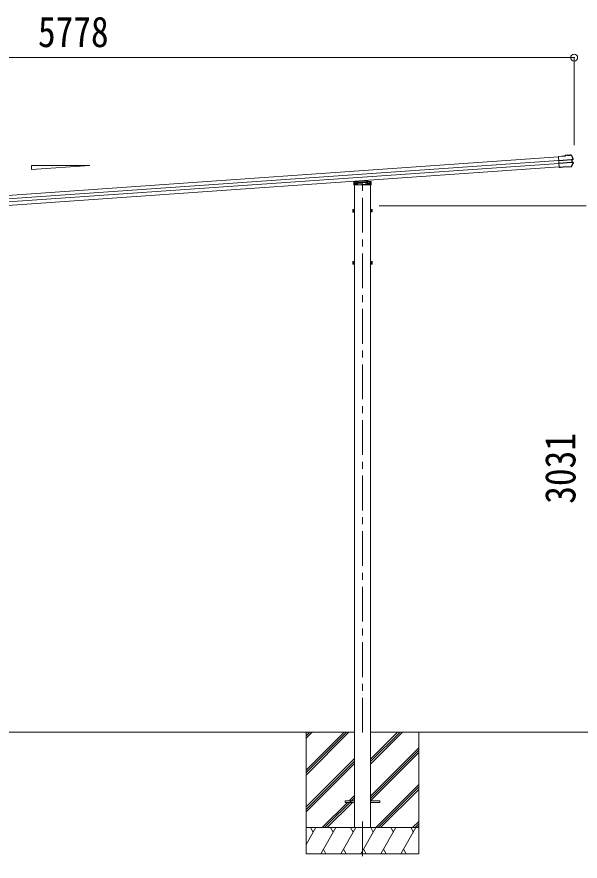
# Model space of a CAD drawing. Units: millimetres at full size, sheet at 1:40; details may follow other scales. Extents: x -11243 to 11243, y -7760 to 7760.
# Drawn here: x 4086 to 7331, y -5032 to -170 of the extents above; entities that cross this region are included whole.
import ezdxf
from ezdxf.enums import TextEntityAlignment as Align

# ---------------------------------------------------------------- set-up
doc = ezdxf.new("R2010")
doc.units = ezdxf.units.MM
doc.header["$LTSCALE"] = 40
doc.header["$PDMODE"] = 32
doc.header["$PDSIZE"] = 40
doc.linetypes.add('CHAIN1', pattern=[8, 5, -1, 1, -1])
doc.linetypes.add('DASHED1', pattern=[1.8, 1.2, -0.6])
for name, color, linetype, lineweight in [('0-0_0', 7, 'Continuous', 9), ('0-1_本体', 5, 'CHAIN1', 9), ('0-3_ELV2', 4, 'Continuous', 9), ('0-6_OTH_LINE', 6, 'Continuous', 9), ('0-7_SHAPE', 4, 'Continuous', 9)]:
    doc.layers.add(name, color=color, linetype=linetype, lineweight=lineweight)
doc.styles.add('ＭＳ ゴシック', font='')
doc.styles.get('ＭＳ ゴシック').set_extended_font_data('MS Gothic')

msp = doc.modelspace()

# ---------------------------------------------------------------- linework, layer by layer
at = {"layer": '0-0_0'}
for p, q in [((2823, -4289.62), (6030, -4289.62)), ((5751.5, -4289.62), (5751.5, -4989.62)), ((5751.5, -4508.6), (5970.48, -4289.62)), ((5751.5, -4522.74), (5984.62, -4289.62)), ((5751.5, -4536.89), (5998.77, -4289.62)), ((5751.5, -4324.76), (5786.63, -4289.62)), ((5751.5, -4310.61), (5772.49, -4289.62)), ((5751.5, -4296.47), (5758.35, -4289.62)), ((6123, -4473.76), (6307.13, -4289.62)), ((6123, -4459.61), (6292.99, -4289.62)), ((6123, -4445.47), (6278.85, -4289.62)), ((6123, -4289.62), (7106.75, -4289.62)), ((6401.5, -4289.62), (6401.5, -4989.62)), ((6123, -4657.6), (6401.5, -4379.1)), ((6123, -4671.74), (6401.5, -4393.25)), ((6123.76, -4685.12), (6401.5, -4407.39)), ((5751.5, -4720.73), (6030, -4442.24)), ((5751.5, -4734.88), (6030, -4456.38)), ((5751.5, -4749.02), (6030, -4470.52)), ((6153.11, -4839.62), (6401.5, -4591.23)), ((6167.25, -4839.62), (6401.5, -4605.38)), ((5999.24, -4685.12), (6030, -4654.37)), ((6181.39, -4839.62), (6401.5, -4619.52)), ((5844.74, -4839.62), (5990.24, -4694.12)), ((5858.88, -4839.62), (6030, -4668.51)), ((5873.03, -4839.62), (6018.53, -4694.12)), ((6365.24, -4839.62), (6401.5, -4803.37)), ((5751.5, -4839.62), (6401.5, -4839.62)), ((5751.5, -4936.88), (5807.65, -4839.62)), ((5792.65, -4865.61), (5777.65, -4839.62)), ((5836.52, -4989.62), (5923.12, -4839.62)), ((5908.12, -4865.61), (5893.12, -4839.62)), ((5951.99, -4989.62), (6038.59, -4839.62)), ((6023.59, -4865.61), (6008.59, -4839.62)), ((6067.46, -4989.62), (6154.06, -4839.62)), ((6139.06, -4865.61), (6124.06, -4839.62)), ((6182.93, -4989.62), (6269.53, -4839.62)), ((6254.53, -4865.61), (6239.53, -4839.62)), ((6298.4, -4989.62), (6385, -4839.62)), ((6355, -4839.62), (6370, -4865.61)), ((6379.38, -4839.62), (6401.5, -4817.51)), ((6393.53, -4839.62), (6401.5, -4831.65)), ((5751.5, -4989.62), (6401.5, -4989.62)), ((5851.52, -4963.65), (5866.52, -4989.62)), ((5966.99, -4963.64), (5981.99, -4989.62)), ((6082.46, -4963.64), (6097.46, -4989.62)), ((6197.93, -4963.64), (6212.93, -4989.62)), ((6313.4, -4963.65), (6328.4, -4989.62))]:
    msp.add_line(p, q, dxfattribs=at)
at = {"layer": '0-1_本体'}
for p, q in [((6076.5, -4292.12), (6076.5, -1103.44)), ((6076.5, -4803.49), (6076.5, -5032.5))]:
    msp.add_line(p, q, dxfattribs=at)
at = {"layer": '0-3_ELV2'}
for p, q in [((7244.59, -970.43), (7205.29, -973.18)), ((7205.4, -974.67), (7246.2, -971.82)), ((7257.16, -965.14), (7244.29, -966.04)), ((7244.29, -966.04), (7244.59, -970.43)), ((7257.26, -966.64), (7245.89, -967.43)), ((7246.2, -971.82), (7245.89, -967.43)), ((7245.89, -967.43), (7246.47, -968.02)), ((7246.91, -972.44), (7246.2, -971.82)), ((7257.27, -966.67), (7255.97, -966.76)), ((7255.97, -966.76), (7256.1, -968.72)), ((7256.1, -968.72), (7273.06, -967.53)), ((7257.26, -966.64), (7257.16, -965.14)), ((7257.16, -965.14), (7257.36, -965.74)), ((7257.26, -966.64), (7257.27, -966.67)), ((7257.27, -966.67), (7257.3, -967.13)), ((7271.65, -966.13), (7257.3, -967.13)), ((7261.49, -966.84), (7261.59, -968.34)), ((7267.58, -967.92), (7267.47, -966.42)), ((7271.4, -964.76), (7271.52, -964.13)), ((7276.69, -963.77), (7271.52, -964.13)), ((7271.65, -966.13), (7271.62, -965.66)), ((7273.06, -967.53), (7272.92, -965.57)), ((7205.51, -976.34), (1633.11, -1366)), ((7206.93, -996.66), (1634.53, -1386.32)), ((7208.14, -1013.89), (1635.73, -1403.55)), ((7209.8, -1037.62), (7205.29, -973.18)), ((7206.97, -997.13), (7279.87, -992.03)), ((7279.96, -993.27), (7207.05, -998.36)), ((7280.93, -1007.13), (7208.02, -1012.23)), ((7208.11, -1013.46), (7281.02, -1008.37)), ((7281.37, -991.93), (7282.28, -991.87)), ((7281.73, -993.25), (7282.24, -993.22)), ((7281.91, -1008.24), (7282.14, -1008.23)), ((7288.19, -990.28), (7282.28, -991.87)), ((7282.28, -991.87), (7283.42, -1008.2)), ((7282.51, -1008.26), (7283.42, -1008.2)), ((7283.2, -1006.86), (7282.68, -1006.9)), ((7282.94, -993.06), (7283.86, -992.99)), ((7283.42, -1008.2), (7289.46, -1008.94)), ((7283.91, -1006.92), (7284.83, -1006.86)), ((7209.56, -1034.2), (1637.15, -1423.86)), ((7226.45, -1034.95), (7209.69, -1036.12)), ((7217.25, -1036.7), (7209.77, -1037.22)), ((7226.56, -1036.45), (7209.8, -1037.62)), ((7217.28, -1037.1), (7217.17, -1035.6)), ((7226.45, -1034.95), (7226.62, -1034.57)), ((7226.45, -1034.95), (7226.56, -1036.45)), ((7226.56, -1036.45), (7226.73, -1036.07)), ((7226.62, -1034.57), (7232.61, -1034.15)), ((7226.62, -1034.57), (7226.73, -1036.07)), ((7226.73, -1036.07), (7232.72, -1035.65)), ((7232.61, -1034.15), (7232.84, -1034.5)), ((7279.9, -1031.21), (7232.84, -1034.5)), ((7232.84, -1034.5), (7232.94, -1036)), ((7279.08, -1032.77), (7232.94, -1036)), ((6028.09, -1117.55), (6076.5, -1114.16)), ((6076.5, -1114.16), (6124.92, -1117.55)), ((6106.32, -1111.63), (6106.6, -1116.27)), ((6027.56, -1126.06), (6076.5, -1122.63)), ((6030, -4839.62), (6030, -1136.56)), ((6076.5, -1122.63), (6125.44, -1126.06)), ((6123, -4839.62), (6123, -1136.56)), ((6125.85, -1118.49), (6126.95, -1136.56)), ((6021.3, -1279.86), (6021.88, -1278.86)), ((6021.3, -1279.86), (6021.3, -1292.86)), ((6021.3, -1292.86), (6021.88, -1293.87)), ((6026.8, -1278.86), (6021.88, -1278.86)), ((6026.8, -1282.61), (6021.88, -1282.61)), ((6026.8, -1290.12), (6021.88, -1290.12)), ((6026.8, -1293.87), (6021.88, -1293.87)), ((6026.79, -1286.66), (6028.4, -1286.66)), ((6026.8, -1278.66), (6026.8, -1293.67)), ((6028.4, -1279.11), (6026.8, -1279.11)), ((6026.8, -1285.66), (6028.4, -1285.66)), ((6026.8, -1293.21), (6028.4, -1293.21)), ((6124.6, -1279.11), (6126.2, -1279.11)), ((6126.2, -1285.66), (6124.6, -1285.66)), ((6126.21, -1286.66), (6124.6, -1286.66)), ((6126.2, -1293.21), (6124.6, -1293.21)), ((6126.2, -1278.66), (6126.2, -1293.67)), ((6126.2, -1278.66), (6131.12, -1278.66)), ((6126.2, -1282.41), (6131.12, -1282.41)), ((6126.2, -1289.92), (6131.12, -1289.92)), ((6126.2, -1293.67), (6131.12, -1293.67)), ((6131.7, -1279.66), (6131.12, -1278.66)), ((6131.7, -1292.66), (6131.12, -1293.67)), ((6131.7, -1279.66), (6131.7, -1292.66)), ((6021.3, -1579.86), (6021.88, -1578.86)), ((6021.3, -1579.86), (6021.3, -1592.86)), ((6021.3, -1592.86), (6021.88, -1593.87)), ((6026.8, -1578.86), (6021.88, -1578.86)), ((6026.8, -1582.61), (6021.88, -1582.61)), ((6026.8, -1590.12), (6021.88, -1590.12)), ((6026.8, -1593.87), (6021.88, -1593.87)), ((6026.79, -1586.66), (6028.4, -1586.66)), ((6026.8, -1578.66), (6026.8, -1593.67)), ((6028.4, -1579.11), (6026.8, -1579.11)), ((6026.8, -1585.66), (6028.4, -1585.66)), ((6026.8, -1593.21), (6028.4, -1593.21)), ((6124.6, -1579.11), (6126.2, -1579.11)), ((6126.2, -1585.66), (6124.6, -1585.66)), ((6126.21, -1586.66), (6124.6, -1586.66)), ((6126.2, -1593.21), (6124.6, -1593.21)), ((6126.2, -1578.66), (6126.2, -1593.67)), ((6126.2, -1578.66), (6131.12, -1578.66)), ((6126.2, -1582.41), (6131.12, -1582.41)), ((6126.2, -1589.92), (6131.12, -1589.92)), ((6126.2, -1593.67), (6131.12, -1593.67)), ((6131.7, -1579.66), (6131.12, -1578.66)), ((6131.7, -1592.66), (6131.12, -1593.67)), ((6131.7, -1579.66), (6131.7, -1592.66)), ((5976.5, -4685.12), (6030, -4685.12)), ((6176.5, -4685.12), (6123, -4685.12))]:
    msp.add_line(p, q, dxfattribs=at)
at = {"layer": '0-3_ELV2', "linetype": 'DASHED1'}
for p, q in [((6076.5, -1116.17), (6030.11, -1119.41)), ((6045.74, -1127), (6046.43, -1115.82)), ((6048.44, -1115.68), (6047.16, -1136.56)), ((6122.9, -1119.41), (6076.5, -1116.17)), ((6104.32, -1111.77), (6105.84, -1136.56)), ((6106.6, -1116.27), (6107.26, -1127)), ((6027.63, -1126.06), (6125.37, -1126.06)), ((6030.11, -1119.41), (6029.06, -1136.56)), ((6029.53, -1128.86), (6034.5, -1128.86)), ((6029.58, -1128.06), (6123.43, -1128.06)), ((6076.5, -1124.64), (6029.59, -1127.92)), ((6033.3, -1119.19), (6033.3, -1132.83)), ((6033.3, -1132.83), (6034.3, -1134.56)), ((6118.7, -1134.56), (6034.3, -1134.56)), ((6034.5, -1119.11), (6034.5, -1134.56)), ((6036, -1127.47), (6036, -1134.56)), ((6039.1, -1128.06), (6039.1, -1134.56)), ((6039.23, -1128.06), (6039.23, -1134.56)), ((6039.5, -1127.23), (6039.5, -1134.56)), ((6039.5, -1132.83), (6042.5, -1132.83)), ((6042.5, -1127.02), (6042.5, -1134.56)), ((6050.5, -1126.06), (6050.5, -1128.06)), ((6055, -1128.86), (6055, -1126.14)), ((6056.5, -1128.86), (6055, -1128.86)), ((6056.5, -1126.04), (6056.5, -1128.86)), ((6123.42, -1127.92), (6076.5, -1124.64)), ((6096.5, -1128.86), (6096.5, -1126.04)), ((6096.5, -1128.86), (6098, -1128.86)), ((6098, -1126.14), (6098, -1128.86)), ((6102.5, -1128.06), (6102.5, -1126.06)), ((6110.5, -1127.02), (6110.5, -1134.56)), ((6110.5, -1132.83), (6113.5, -1132.83)), ((6113.5, -1127.23), (6113.5, -1134.56)), ((6113.77, -1128.06), (6113.77, -1134.56)), ((6113.9, -1128.06), (6113.9, -1134.56)), ((6117, -1127.47), (6117, -1134.56)), ((6118.5, -1119.11), (6118.5, -1134.56)), ((6118.5, -1128.86), (6123.47, -1128.86)), ((6118.7, -1134.56), (6119.7, -1132.83)), ((6119.7, -1119.19), (6119.7, -1132.83)), ((6123.95, -1136.56), (6122.9, -1119.41))]:
    msp.add_line(p, q, dxfattribs=at)
at = {"layer": '0-3_ELV2'}
for points in [[(7277.12, -965.25), (7271.63, -965.63), (7271.52, -964.13)], [(7272.92, -965.57), (7271.62, -965.66), (7271.63, -965.63)], [(7278.28, -965.9), (7283.8, -977.13), (7289.04, -988.49)], [(7290.47, -1010.8), (7285.3, -1021.06), (7279.9, -1031.21)], [(7288.58, -991.73), (7283.86, -992.99), (7284.83, -1006.86), (7289.65, -1007.45)], [(7232.61, -1034.15), (7232.72, -1035.65), (7232.94, -1036)], [(6126.95, -1136.56), (6026.05, -1136.56), (6027.16, -1118.49)], [(6030, -1277.66), (6028.4, -1277.66), (6028.4, -1294.66), (6030, -1294.66)], [(6123, -1277.66), (6124.6, -1277.66), (6124.6, -1294.66), (6123, -1294.66)], [(6030, -1577.66), (6028.4, -1577.66), (6028.4, -1594.66), (6030, -1594.66)], [(6123, -1577.66), (6124.6, -1577.66), (6124.6, -1594.66), (6123, -1594.66)], [(5976.5, -4685.12), (5976.5, -4694.12), (6030, -4694.12)], [(6176.5, -4685.12), (6176.5, -4694.12), (6123, -4694.12)]]:
    msp.add_lwpolyline(points, dxfattribs=at)
for centre, radius, start, end in [((7276.92, -966.96), 3.19, 26.86597, 94.02466), ((7277.21, -966.44), 1.2, 26.89869, 94.02902), ((6831.93, -1192.34), 502, 24.03393, 26.8619), ((6840.86, -790.92), 502, 331.41438, 333.93986), ((7287.85, -989.03), 1.3, 285.12702, 24.10936), ((7287.85, -989.03), 2.8, 285, 24.03393), ((7289.3, -1010.23), 1.3, 333.87402, 82.86161), ((7289.3, -1010.23), 2.8, 333.93986, 83), ((7278.86, -1029.59), 3.19, 273.987, 331.41712), ((6028.15, -1118.55), 1, 94, 176.5), ((6124.85, -1118.55), 1, 3.5, 86), ((6027.63, -1127.05), 1, 94, 176.5), ((6125.37, -1127.05), 1, 3.5, 86), ((6024.62, -1280.73), 3.32, 145.61575, 214.38425), ((6033.72, -1286.36), 12.42, 162.41205, 197.58795), ((6024.62, -1291.99), 3.32, 145.61575, 214.38425), ((6128.38, -1280.53), 3.32, 325.61575, 34.38425), ((6119.28, -1286.16), 12.42, 342.41205, 17.58795), ((6128.38, -1291.79), 3.32, 325.61575, 34.38425), ((6024.62, -1580.73), 3.32, 145.61575, 214.38425), ((6033.72, -1586.36), 12.42, 162.41205, 197.58795), ((6024.62, -1591.99), 3.32, 145.61575, 214.38425), ((6128.38, -1580.53), 3.32, 325.61575, 34.38425), ((6119.28, -1586.16), 12.42, 342.41205, 17.58795), ((6128.38, -1591.79), 3.32, 325.61575, 34.38425)]:
    msp.add_arc(centre, radius, start, end, dxfattribs=at)
at = {"layer": '0-3_ELV2', "linetype": 'DASHED1'}
for centre, start, end in [((6027.63, -1127.06), 90, 176.5), ((6125.37, -1127.06), 3.5, 90)]:
    msp.add_arc(centre, 1, start, end, dxfattribs=at)
at = {"layer": '0-3_ELV2'}
for centre, major_axis, ratio, start_param, end_param in [((7246.55, -969.21), (-0.08, 1.2), 0.052408, 5.1044164, 6.2220988), ((7235.73, -1161.2), (-34.91, 499.28), 0.052408, 5.0964197, 5.1044164), ((7257.58, -968.92), (-0.22, 3.19), 0.016053, 5.3122341, 6.2220988), ((7271.63, -967.94), (-0.22, 3.19), 0.016053, 0.0610865, 0.9709512), ((7279.89, -992.32), (1.5, 0.1), 0.19438, 0.8222243, 1.5707963), ((7280, -993.85), (2.99, 0.21), 0.19438, 0.9410649, 1.5707963), ((7279.89, -992.33), (1.48, 0.4), 0.014741, 0.0756738, 0.8193583), ((7280.89, -1006.55), (2.99, 0.21), 0.19438, 4.712389, 5.3421204), ((7281, -1008.07), (1.5, 0.1), 0.19438, 4.712389, 5.3570179), ((7280.99, -1008.07), (1.52, -0.19), 0.014741, 5.567803, 6.2075115), ((7280, -993.85), (2.95, 0.79), 0.014741, 0.0756738, 0.7041788), ((7280.89, -1006.55), (3.03, -0.37), 0.014741, 5.5790065, 6.2075115)]:
    msp.add_ellipse(centre, major_axis=major_axis, ratio=ratio, start_param=start_param, end_param=end_param, dxfattribs=at)
at = {"layer": '0-6_OTH_LINE'}
for p, q in [((7296.4, -404.54), (1518.4, -404.54)), ((7296.4, -404.54), (7296.4, -909.51)), ((7364.69, -1258.86), (6173, -1258.86)), ((7815.69, -4289.62), (7106.75, -4289.62))]:
    msp.add_line(p, q, dxfattribs=at)
msp.add_point((7296.4, -404.54), dxfattribs=at)
at = {"layer": '0-7_SHAPE'}
for p, q in [((4169.24, -1026.16), (4505.24, -1026.16)), ((4169.24, -1049.66), (4169.24, -1026.16)), ((4505.24, -1026.16), (4169.24, -1049.66))]:
    msp.add_line(p, q, dxfattribs=at)

# ---------------------------------------------------------------- texts
at = {"layer": '0-6_OTH_LINE', "color": 7, "style": 'ＭＳ ゴシック', "width": 0.85}
msp.add_text('5778', height=176, dxfattribs=at).set_placement((4207.4, -396.54), align=Align.BOTTOM_LEFT)
msp.add_text('3031', height=176, rotation=90, dxfattribs=at).set_placement((7356.69, -2974.24), align=Align.BOTTOM_LEFT)

doc.saveas('drawing.dxf')
